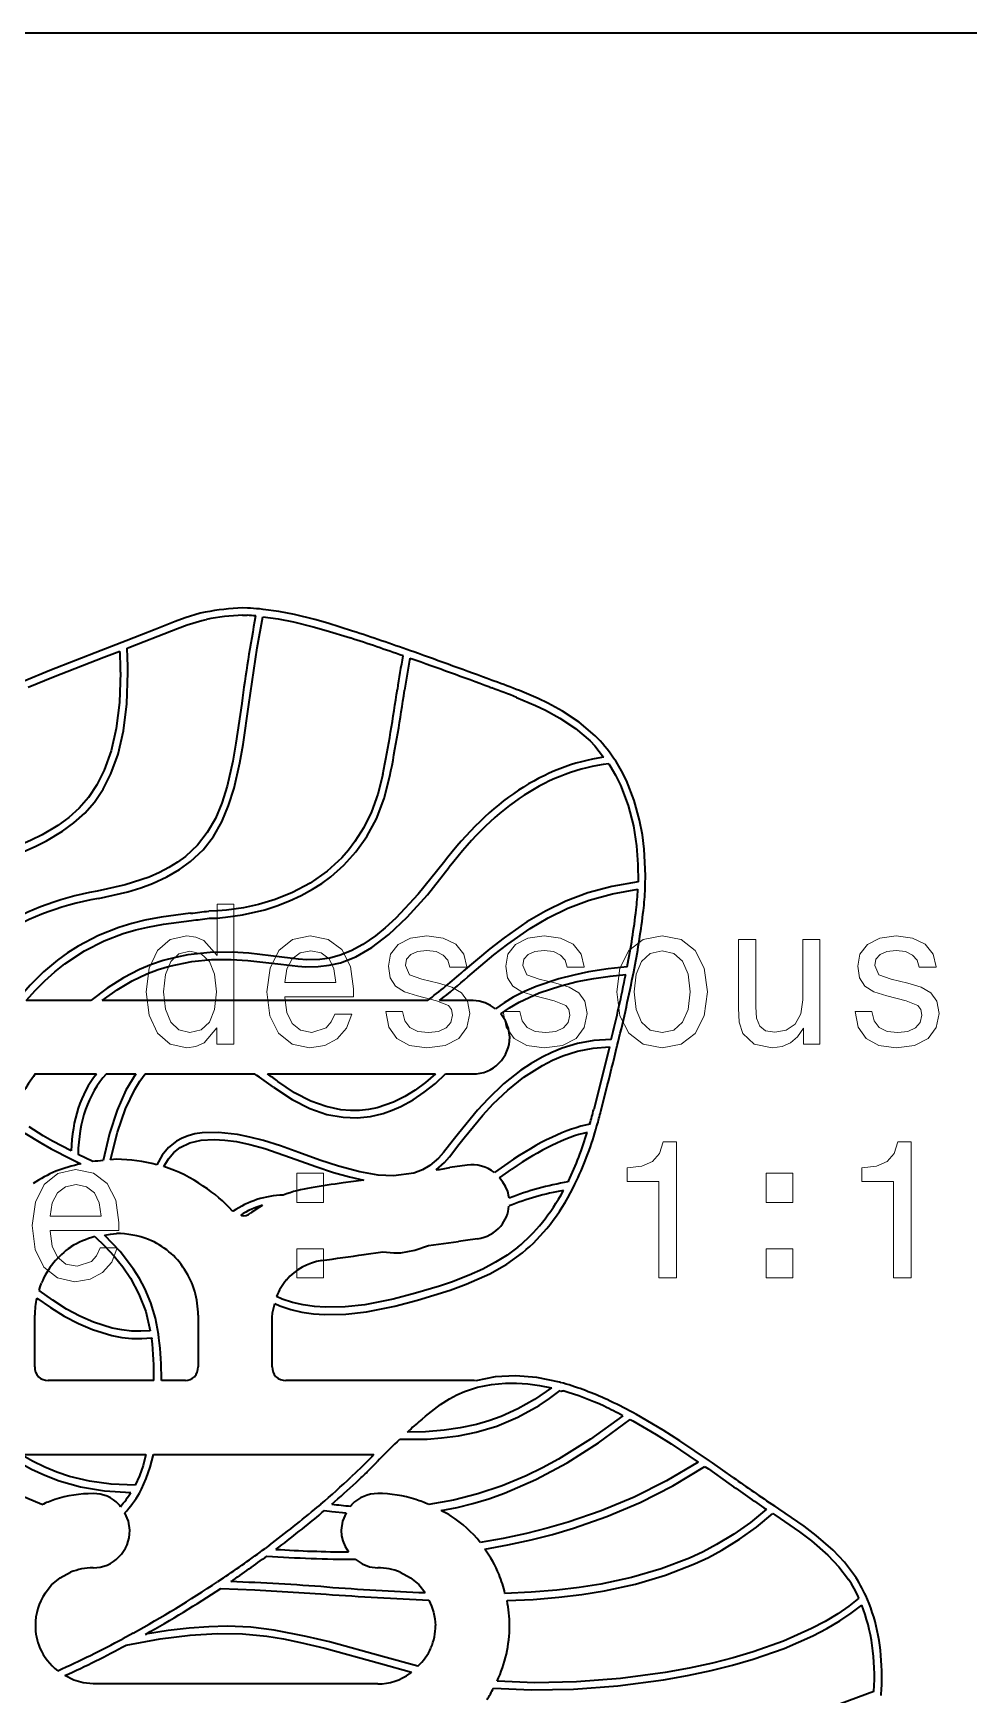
# Model space of a CAD drawing. Extents: x 342 to 941, y 168 to 756.
# Drawn here: x 588.14 to 612.34, y 412.53 to 455.5 of the extents above; entities that cross this region are included whole.
import ezdxf

# ---------------------------------------------------------------- set-up
doc = ezdxf.new("R2010")
doc.units = 0

msp = doc.modelspace()

# ---------------------------------------------------------------- linework, layer by layer
at = {"color": 7, "lineweight": 35}
msp.add_line((622.5, 455.5), (566.5, 455.5), dxfattribs=at)
at = {"color": 7, "lineweight": 35, "ltscale": 0.003326}
msp.add_line((592.583, 440.527), (592.453, 440.499), dxfattribs=at)
at = {"color": 7, "lineweight": 35, "ltscale": 0.003255}
msp.add_line((593.681, 440.636), (593.551, 440.638), dxfattribs=at)
at = {"color": 7, "lineweight": 35, "ltscale": 0.002981}
msp.add_line((593.553, 440.45), (593.672, 440.447), dxfattribs=at)
at = {"color": 7, "lineweight": 35, "ltscale": 0.002339}
msp.add_line((594.085, 440.601), (593.992, 440.611), dxfattribs=at)
at = {"color": 7, "lineweight": 35, "ltscale": 0.009515}
msp.add_line((591.289, 440.082), (590.936, 439.941), dxfattribs=at)
at = {"color": 7, "lineweight": 35, "ltscale": 0.003149}
msp.add_line((592.497, 440.317), (592.62, 440.342), dxfattribs=at)
at = {"color": 7, "lineweight": 35, "ltscale": 0.017185}
msp.add_line((590.539, 439.786), (589.897, 439.541), dxfattribs=at)
at = {"color": 7, "lineweight": 35, "ltscale": 0.010648}
msp.add_line((590.936, 439.941), (590.539, 439.786), dxfattribs=at)
at = {"color": 7, "lineweight": 35, "ltscale": 0.001056}
msp.add_line((590.567, 439.596), (590.606, 439.611), dxfattribs=at)
at = {"color": 7, "lineweight": 35, "ltscale": 0.010696}
msp.add_line((590.606, 439.611), (591.005, 439.766), dxfattribs=at)
at = {"color": 7, "lineweight": 35, "ltscale": 0.009553}
msp.add_line((591.005, 439.766), (591.359, 439.908), dxfattribs=at)
at = {"color": 7, "lineweight": 35, "ltscale": 0.011139}
msp.add_line((589.964, 439.365), (590.38, 439.524), dxfattribs=at)
at = {"color": 7, "lineweight": 35, "ltscale": 0.00090695}
msp.add_line((597.884, 439.335), (597.919, 439.323), dxfattribs=at)
at = {"color": 7, "lineweight": 35, "ltscale": 0.0023}
msp.add_line((597.981, 439.501), (597.894, 439.531), dxfattribs=at)
at = {"color": 7, "lineweight": 35, "ltscale": 0.001429}
msp.add_line((600.066, 438.746), (600.013, 438.766), dxfattribs=at)
at = {"color": 7, "lineweight": 35, "ltscale": 0.001412}
msp.add_line((599.948, 438.589), (600.001, 438.57), dxfattribs=at)
at = {"color": 7, "lineweight": 35, "ltscale": 0.001405}
msp.add_line((603.027, 436.609), (603.059, 436.563), dxfattribs=at)
at = {"color": 7, "lineweight": 35, "ltscale": 0.002727}
msp.add_line((603.216, 436.666), (603.154, 436.756), dxfattribs=at)
at = {"color": 7, "lineweight": 35, "ltscale": 0.006002}
msp.add_line((603.974, 433.48), (603.978, 433.72), dxfattribs=at)
at = {"color": 7, "lineweight": 35, "ltscale": 0.002317}
msp.add_line((603.971, 433.387), (603.974, 433.48), dxfattribs=at)
at = {"color": 7, "lineweight": 35, "ltscale": 0.000117918}
msp.add_line((603.507, 431.36), (603.506, 431.355), dxfattribs=at)
at = {"color": 7, "lineweight": 35, "ltscale": 0.002426}
msp.add_line((603.673, 431.229), (603.692, 431.324), dxfattribs=at)
at = {"color": 7, "lineweight": 35, "ltscale": 0.041702}
msp.add_line((589.624, 430.486), (587.956, 430.486), dxfattribs=at)
at = {"color": 7, "lineweight": 35, "ltscale": 0.210518}
msp.add_line((598.336, 430.486), (589.916, 430.486), dxfattribs=at)
at = {"color": 7, "lineweight": 35, "ltscale": 0.021587}
msp.add_line((599.516, 430.486), (598.652, 430.486), dxfattribs=at)
at = {"color": 7, "lineweight": 35, "ltscale": 0.0286}
msp.add_line((603.047, 429.287), (602.769, 428.177), dxfattribs=at)
at = {"color": 7, "lineweight": 35, "ltscale": 0.002365}
msp.add_line((603.249, 429.322), (603.272, 429.414), dxfattribs=at)
at = {"color": 7, "lineweight": 35, "ltscale": 0.039615}
msp.add_line((588.186, 428.586), (589.77, 428.586), dxfattribs=at)
at = {"color": 7, "lineweight": 35, "ltscale": 0.019205}
msp.add_line((590.023, 428.586), (590.791, 428.586), dxfattribs=at)
at = {"color": 7, "lineweight": 35, "ltscale": 0.070714}
msp.add_line((591.033, 428.586), (593.862, 428.586), dxfattribs=at)
at = {"color": 7, "lineweight": 35, "ltscale": 0.108583}
msp.add_line((594.197, 428.586), (598.541, 428.586), dxfattribs=at)
at = {"color": 7, "lineweight": 35, "ltscale": 0.017778}
msp.add_line((598.805, 428.586), (599.516, 428.586), dxfattribs=at)
at = {"color": 7, "lineweight": 35, "ltscale": 0.013115}
msp.add_line((602.769, 428.177), (602.641, 427.668), dxfattribs=at)
at = {"color": 7, "lineweight": 35, "ltscale": 0.013095}
msp.add_line((602.824, 427.623), (602.952, 428.131), dxfattribs=at)
at = {"color": 7, "lineweight": 35, "ltscale": 0.000376541}
msp.add_line((602.543, 427.302), (602.539, 427.287), dxfattribs=at)
at = {"color": 7, "lineweight": 35, "ltscale": 0.002519}
msp.add_line((602.696, 427.153), (602.724, 427.25), dxfattribs=at)
at = {"color": 7, "lineweight": 35, "ltscale": 0.005576}
msp.add_line((599.137, 427.05), (599.002, 426.872), dxfattribs=at)
at = {"color": 7, "lineweight": 35, "ltscale": 0.005516}
msp.add_line((599.153, 426.759), (599.286, 426.935), dxfattribs=at)
at = {"color": 7, "lineweight": 35, "ltscale": 0.006618}
msp.add_line((589.127, 426.38), (589.365, 426.264), dxfattribs=at)
at = {"color": 7, "lineweight": 35, "ltscale": 0.010586}
msp.add_line((589.676, 426.32), (589.296, 426.507), dxfattribs=at)
at = {"color": 7, "lineweight": 35, "ltscale": 0.003758}
msp.add_line((590.289, 426.38), (590.139, 426.365), dxfattribs=at)
at = {"color": 7, "lineweight": 35, "ltscale": 0.010497}
msp.add_line((600.413, 426.281), (600.069, 426.04), dxfattribs=at)
at = {"color": 7, "lineweight": 35, "ltscale": 0.013678}
msp.add_line((596.695, 425.844), (596.153, 425.769), dxfattribs=at)
at = {"color": 7, "lineweight": 35, "ltscale": 0.013248}
msp.add_line((597.986, 426.021), (597.461, 425.949), dxfattribs=at)
at = {"color": 7, "lineweight": 35, "ltscale": 0.011242}
msp.add_line((599.361, 426.225), (598.915, 426.167), dxfattribs=at)
at = {"color": 7, "lineweight": 35, "ltscale": 0.009837}
msp.add_line((600.197, 425.9), (600.519, 426.126), dxfattribs=at)
at = {"color": 7, "lineweight": 35, "ltscale": 0.000639416}
msp.add_line((601.985, 425.818), (601.974, 425.795), dxfattribs=at)
at = {"color": 7, "lineweight": 35, "ltscale": 0.00095175}
msp.add_line((600.452, 425.373), (600.446, 425.411), dxfattribs=at)
at = {"color": 7, "lineweight": 35, "ltscale": 0.00267}
msp.add_line((602.107, 425.639), (602.154, 425.735), dxfattribs=at)
at = {"color": 7, "lineweight": 35, "ltscale": 0.000424449}
msp.add_line((593.309, 425.035), (593.293, 425.042), dxfattribs=at)
at = {"color": 7, "lineweight": 35, "ltscale": 0.000611084}
msp.add_line((593.526, 424.926), (593.504, 424.937), dxfattribs=at)
at = {"color": 7, "lineweight": 35, "ltscale": 0.019493}
msp.add_line((598.366, 424.15), (599.138, 424.257), dxfattribs=at)
at = {"color": 7, "lineweight": 35, "ltscale": 0.012274}
msp.add_line((596.695, 423.918), (597.182, 423.986), dxfattribs=at)
at = {"color": 7, "lineweight": 35, "ltscale": 0.002328}
msp.add_line((597.182, 423.986), (597.274, 423.975), dxfattribs=at)
at = {"color": 7, "lineweight": 35, "ltscale": 0.004089}
msp.add_line((594.58, 422.764), (594.431, 422.834), dxfattribs=at)
at = {"color": 7, "lineweight": 35, "ltscale": 0.003546}
msp.add_line((594.385, 422.648), (594.513, 422.588), dxfattribs=at)
at = {"color": 7, "lineweight": 35, "ltscale": 0.033438}
msp.add_line((588.176, 421.01), (588.176, 422.348), dxfattribs=at)
at = {"color": 7, "lineweight": 35, "ltscale": 0.000483704}
msp.add_line((592.402, 422.348), (592.402, 422.329), dxfattribs=at)
at = {"color": 7, "lineweight": 35, "ltscale": 0.000484467}
for p, q in [((592.402, 422.329), (592.402, 422.309)), ((592.402, 422.309), (592.402, 422.29))]:
    msp.add_line(p, q, dxfattribs=at)
at = {"color": 7, "lineweight": 35, "ltscale": 0.031985}
for p, q in [((592.402, 422.29), (592.402, 421.01)), ((594.321, 421.01), (594.321, 422.29))]:
    msp.add_line(p, q, dxfattribs=at)
at = {"color": 7, "lineweight": 35, "ltscale": 0.000546589}
msp.add_line((591.201, 421.76), (591.203, 421.738), dxfattribs=at)
at = {"color": 7, "lineweight": 35, "ltscale": 0.002355}
msp.add_line((591.39, 421.762), (591.378, 421.856), dxfattribs=at)
at = {"color": 7, "lineweight": 35, "ltscale": 0.068346}
msp.add_line((591.259, 420.661), (588.525, 420.661), dxfattribs=at)
at = {"color": 7, "lineweight": 35, "ltscale": 0.000732119}
msp.add_line((591.452, 420.661), (591.453, 420.691), dxfattribs=at)
at = {"color": 7, "lineweight": 35, "ltscale": 0.015498}
msp.add_line((592.072, 420.661), (591.452, 420.661), dxfattribs=at)
at = {"color": 7, "lineweight": 35, "ltscale": 0.011946}
msp.add_line((595.147, 420.661), (594.67, 420.661), dxfattribs=at)
at = {"color": 7, "lineweight": 35, "ltscale": 0.107491}
msp.add_line((599.447, 420.661), (595.147, 420.661), dxfattribs=at)
at = {"color": 7, "lineweight": 35, "ltscale": 0.001241}
msp.add_line((599.497, 420.661), (599.447, 420.661), dxfattribs=at)
at = {"color": 7, "lineweight": 35, "ltscale": 0.000234985}
msp.add_line((599.506, 420.661), (599.497, 420.661), dxfattribs=at)
at = {"color": 7, "lineweight": 35, "ltscale": 0.000683171}
msp.add_line((601.776, 420.61), (601.75, 420.617), dxfattribs=at)
at = {"color": 7, "lineweight": 35, "ltscale": 0.000604602}
msp.add_line((601.793, 420.592), (601.776, 420.61), dxfattribs=at)
at = {"color": 7, "lineweight": 35, "ltscale": 0.000379341}
msp.add_line((601.803, 420.603), (601.793, 420.592), dxfattribs=at)
at = {"color": 7, "lineweight": 35, "ltscale": 0.00142}
msp.add_line((601.858, 420.588), (601.803, 420.603), dxfattribs=at)
at = {"color": 7, "lineweight": 35, "ltscale": 0.002629}
msp.add_line((603.742, 419.78), (603.65, 419.831), dxfattribs=at)
at = {"color": 7, "lineweight": 35, "ltscale": 0.001814}
msp.add_line((597.82, 419.328), (597.873, 419.378), dxfattribs=at)
at = {"color": 7, "lineweight": 35, "ltscale": 0.002839}
msp.add_line((598.199, 419.663), (598.286, 419.736), dxfattribs=at)
at = {"color": 7, "lineweight": 35, "ltscale": 0.002012}
msp.add_line((603.58, 419.654), (603.65, 419.615), dxfattribs=at)
at = {"color": 7, "lineweight": 35, "ltscale": 0.00242}
msp.add_line((597.549, 419.074), (597.619, 419.141), dxfattribs=at)
at = {"color": 7, "lineweight": 35, "ltscale": 0.080881}
msp.add_line((587.819, 418.743), (591.054, 418.743), dxfattribs=at)
at = {"color": 7, "lineweight": 35, "ltscale": 0.097542}
msp.add_line((591.246, 418.743), (595.147, 418.743), dxfattribs=at)
at = {"color": 7, "lineweight": 35, "ltscale": 0.045135}
msp.add_line((595.147, 418.743), (596.953, 418.743), dxfattribs=at)
at = {"color": 7, "lineweight": 35, "ltscale": 0.008949}
msp.add_line((596.897, 418.687), (596.646, 418.432), dxfattribs=at)
at = {"color": 7, "lineweight": 35, "ltscale": 0.009103}
msp.add_line((596.777, 418.296), (597.032, 418.556), dxfattribs=at)
at = {"color": 7, "lineweight": 35, "ltscale": 0.001963}
msp.add_line((596.953, 418.743), (596.897, 418.687), dxfattribs=at)
at = {"color": 7, "lineweight": 35, "ltscale": 0.002444}
msp.add_line((605.714, 418.527), (605.634, 418.582), dxfattribs=at)
at = {"color": 7, "lineweight": 35, "ltscale": 0.016272}
msp.add_line((606.247, 418.153), (605.714, 418.527), dxfattribs=at)
at = {"color": 7, "lineweight": 35, "ltscale": 0.008937}
msp.add_line((596.624, 418.41), (596.364, 418.165), dxfattribs=at)
at = {"color": 7, "lineweight": 35, "ltscale": 0.000781748}
msp.add_line((596.646, 418.432), (596.624, 418.41), dxfattribs=at)
at = {"color": 7, "lineweight": 35, "ltscale": 0.000746105}
msp.add_line((596.756, 418.275), (596.777, 418.296), dxfattribs=at)
at = {"color": 7, "lineweight": 35, "ltscale": 0.000355498}
msp.add_line((605.514, 418.436), (605.526, 418.428), dxfattribs=at)
at = {"color": 7, "lineweight": 35, "ltscale": 0.002455}
msp.add_line((605.526, 418.428), (605.607, 418.372), dxfattribs=at)
at = {"color": 7, "lineweight": 35, "ltscale": 0.016244}
msp.add_line((605.607, 418.372), (606.138, 417.999), dxfattribs=at)
at = {"color": 7, "lineweight": 35, "ltscale": 0.002921}
msp.add_line((590.884, 417.748), (590.94, 417.851), dxfattribs=at)
at = {"color": 7, "lineweight": 35, "ltscale": 0.003033}
msp.add_line((595.579, 417.465), (595.487, 417.386), dxfattribs=at)
at = {"color": 7, "lineweight": 35, "ltscale": 0.002092}
msp.add_line((595.608, 417.243), (595.672, 417.297), dxfattribs=at)
at = {"color": 7, "lineweight": 35, "ltscale": 0.001576}
msp.add_line((607.27, 417.221), (607.322, 417.186), dxfattribs=at)
at = {"color": 7, "lineweight": 35, "ltscale": 0.003291}
msp.add_line((607.426, 417.343), (607.316, 417.415), dxfattribs=at)
at = {"color": 7, "lineweight": 35, "ltscale": 0.003415}
msp.add_line((594.249, 416.401), (594.139, 416.319), dxfattribs=at)
at = {"color": 7, "lineweight": 35, "ltscale": 0.004403}
msp.add_line((593.052, 415.551), (592.906, 415.453), dxfattribs=at)
at = {"color": 7, "lineweight": 35, "ltscale": 0.002641}
msp.add_line((609.721, 414.999), (609.679, 415.096), dxfattribs=at)
at = {"color": 7, "lineweight": 35, "ltscale": 0.007519}
msp.add_line((590.719, 414.127), (590.455, 413.983), dxfattribs=at)
at = {"color": 7, "lineweight": 35, "ltscale": 0.020771}
msp.add_line((597.124, 413.343), (597.924, 413.12), dxfattribs=at)
at = {"color": 7, "lineweight": 35, "ltscale": 0.023727}
msp.add_line((598.089, 413.27), (597.175, 413.524), dxfattribs=at)
at = {"color": 7, "lineweight": 35, "ltscale": 0.001345}
msp.add_line((597.924, 413.12), (597.884, 413.083), dxfattribs=at)
at = {"color": 7, "lineweight": 35, "ltscale": 0.184151}
msp.add_line((597.051, 412.812), (589.685, 412.812), dxfattribs=at)
at = {"color": 7, "lineweight": 35}
for points in [[(592.453, 440.499), (592.064, 440.38), (591.808, 440.287), (591.289, 440.082)], [(593.717, 438.141), (593.935, 439.604), (594.08, 440.412)], [(594.08, 440.412), (594.478, 440.355), (594.871, 440.278), (595.384, 440.151), (595.714, 440.058), (596.342, 439.862)], [(596.4, 440.04), (595.76, 440.241), (595.422, 440.336), (594.898, 440.465), (594.494, 440.544), (594.085, 440.601)], [(591.359, 439.908), (591.87, 440.11), (592.121, 440.201), (592.497, 440.317)], [(589.897, 439.541), (588.564, 439.023), (587.899, 438.746)], [(588.006, 438.586), (588.658, 438.857), (589.964, 439.365)], [(590.395, 438.976), (590.366, 438.196), (590.284, 437.521), (590.152, 436.939), (589.976, 436.443), (589.785, 436.065), (589.566, 435.739), (589.321, 435.46), (589.055, 435.219), (588.77, 435.011), (588.367, 434.773), (588.086, 434.632), (587.507, 434.37)], [(587.583, 434.198), (588.184, 434.47), (588.476, 434.616), (588.895, 434.863), (589.191, 435.079), (589.468, 435.328), (589.722, 435.617), (589.95, 435.954), (590.148, 436.346), (590.331, 436.86), (590.468, 437.461), (590.554, 438.16), (590.583, 438.966)], [(600.645, 438.325), (601.137, 438.117), (601.388, 437.997), (601.764, 437.791), (602.167, 437.522), (602.543, 437.2)], [(602.674, 437.335), (602.266, 437.682), (601.83, 437.971), (601.454, 438.174), (601.204, 438.294), (600.715, 438.501)], [(593.531, 438.167), (593.382, 437.139), (593.301, 436.673), (593.156, 436.03), (593.019, 435.593), (592.85, 435.193), (592.641, 434.829), (592.385, 434.502), (592.074, 434.21), (591.873, 434.061), (591.649, 433.923), (591.404, 433.795), (591.135, 433.678), (590.519, 433.475), (589.792, 433.313)], [(589.825, 433.128), (590.584, 433.298), (590.919, 433.4), (591.226, 433.513), (591.595, 433.682), (591.921, 433.87), (592.207, 434.078), (592.532, 434.387), (592.8, 434.731), (593.017, 435.111), (593.193, 435.526), (593.335, 435.978), (593.484, 436.635), (593.567, 437.109), (593.717, 438.141)], [(602.543, 437.2), (602.665, 437.069), (602.894, 436.776)], [(603.059, 436.563), (603.206, 436.311), (603.333, 436.055), (603.532, 435.53), (603.666, 435.004), (603.745, 434.49), (603.782, 434.002), (603.786, 433.554)], [(603.978, 433.72), (603.945, 434.403), (603.899, 434.771), (603.828, 435.15), (603.688, 435.662), (603.486, 436.172), (603.36, 436.422), (603.216, 436.666)], [(597.182, 436.328), (597.056, 435.821), (596.891, 435.365), (596.692, 434.957), (596.462, 434.595), (596.295, 434.378), (596.119, 434.179), (595.742, 433.833), (595.299, 433.522), (594.845, 433.281), (594.396, 433.1), (593.968, 432.972), (593.575, 432.886), (593.135, 432.824), (592.911, 432.807), (592.678, 432.801)], [(592.69, 432.613), (592.889, 432.62), (593.108, 432.638), (593.553, 432.701), (594.128, 432.834), (594.443, 432.934), (594.77, 433.06), (595.068, 433.198), (595.366, 433.362), (595.605, 433.515), (595.839, 433.688), (596.175, 433.984), (596.487, 434.33), (596.77, 434.73), (597.016, 435.188), (597.217, 435.707), (597.367, 436.291)], [(598.753, 434.044), (598.1, 433.234), (597.516, 432.614), (597.246, 432.368), (596.99, 432.16), (596.669, 431.939), (596.366, 431.774), (596.081, 431.658), (595.81, 431.585), (595.55, 431.548), (595.218, 431.54), (595.001, 431.555), (594.573, 431.611)], [(594.546, 431.424), (594.981, 431.372), (595.193, 431.359), (595.507, 431.363), (595.795, 431.396), (596.086, 431.464), (596.482, 431.617), (596.897, 431.855), (597.338, 432.192), (597.815, 432.641), (598.334, 433.216), (598.903, 433.931)], [(603.786, 433.554), (603.108, 433.438), (602.487, 433.269), (601.917, 433.054), (601.394, 432.801), (600.911, 432.518), (600.319, 432.107), (599.951, 431.82), (599.263, 431.241)], [(599.386, 431.099), (600.058, 431.664), (600.417, 431.944), (600.994, 432.346), (601.464, 432.623), (601.972, 432.87), (602.524, 433.081), (603.125, 433.248), (603.78, 433.362)], [(592.208, 432.743), (591.445, 432.642), (591.022, 432.562), (590.691, 432.48), (590.351, 432.377), (589.827, 432.171), (589.295, 431.892), (589.027, 431.721), (588.76, 431.527), (588.406, 431.229), (588.057, 430.884), (587.714, 430.486)], [(587.956, 430.486), (588.194, 430.755), (588.435, 430.998), (588.694, 431.231), (588.955, 431.438), (589.464, 431.771), (589.97, 432.027), (590.467, 432.216), (590.79, 432.311), (591.103, 432.387), (591.504, 432.461), (592.229, 432.556)], [(594.573, 431.611), (593.716, 431.71), (593.283, 431.734), (592.713, 431.726), (592.138, 431.664), (591.818, 431.602), (591.496, 431.517), (591.193, 431.415), (590.889, 431.289), (590.469, 431.075), (590.047, 430.809), (589.624, 430.486)], [(589.916, 430.486), (590.305, 430.763), (590.693, 430.992), (591.08, 431.175), (591.37, 431.286), (591.659, 431.375), (592.237, 431.494), (592.75, 431.543), (593.262, 431.547), (593.69, 431.524), (594.546, 431.424)], [(603.506, 431.355), (603.015, 431.304), (602.503, 431.225), (602.121, 431.146), (601.739, 431.048), (601.151, 430.851), (600.846, 430.719), (600.553, 430.569), (600.318, 430.426), (600.097, 430.269)], [(600.235, 430.138), (600.464, 430.297), (600.708, 430.44), (601.23, 430.681), (601.786, 430.867), (602.213, 430.975), (602.64, 431.058), (603.061, 431.12), (603.468, 431.163)], [(600.097, 430.269), (599.968, 430.358), (599.827, 430.427), (599.677, 430.47), (599.516, 430.486)], [(600.466, 429.536), (600.437, 429.759), (600.356, 429.96), (600.235, 430.138)], [(603.094, 429.479), (602.645, 429.449), (602.22, 429.371), (601.819, 429.25), (601.555, 429.144), (601.302, 429.022), (601.019, 428.86), (600.75, 428.681), (600.307, 428.329), (599.904, 427.944), (599.63, 427.648), (599.137, 427.05)], [(599.286, 426.935), (599.771, 427.523), (600.04, 427.813), (600.417, 428.172), (600.829, 428.502), (601.314, 428.81), (601.573, 428.941), (601.843, 429.054), (602.223, 429.174), (602.623, 429.253), (603.047, 429.287)], [(590.791, 428.586), (590.536, 428.164), (590.31, 427.65), (590.112, 427.044), (589.943, 426.346)], [(590.139, 426.365), (590.318, 427.078), (590.526, 427.685), (590.764, 428.187), (590.895, 428.4), (591.033, 428.586)], [(594.355, 428.243), (594.834, 427.923), (595.294, 427.692), (595.736, 427.542), (596.159, 427.466), (596.518, 427.455), (596.862, 427.49), (597.19, 427.566), (597.425, 427.648), (597.651, 427.747), (597.963, 427.918), (598.254, 428.114), (598.541, 428.344), (598.805, 428.586)], [(598.541, 428.586), (598.29, 428.369), (598.02, 428.168), (597.748, 428), (597.461, 427.857), (597.037, 427.713), (596.813, 427.668), (596.581, 427.643), (596.344, 427.64), (596.099, 427.661), (595.716, 427.742), (595.317, 427.886), (594.901, 428.102), (594.469, 428.393)], [(589.116, 426.598), (588.639, 426.846), (588.393, 426.986), (588.027, 427.217)], [(587.921, 427.06), (588.33, 426.804), (588.604, 426.65), (589.127, 426.38)], [(591.842, 426.849), (591.638, 426.688), (591.471, 426.484), (591.338, 426.238)], [(591.519, 426.19), (591.634, 426.392), (591.774, 426.558), (591.942, 426.689)], [(595.012, 426.552), (594.535, 426.726), (594.092, 426.865), (593.744, 426.956), (593.418, 427.022), (592.934, 427.077), (592.511, 427.066), (592.322, 427.036), (592.148, 426.99), (591.987, 426.928), (591.842, 426.849)], [(591.942, 426.689), (592.189, 426.807), (592.482, 426.875), (592.822, 426.895), (593.095, 426.879), (593.394, 426.837), (593.745, 426.763), (594.126, 426.66), (594.943, 426.377)], [(599.002, 426.872), (598.753, 426.554), (598.621, 426.41), (598.4, 426.222), (598.208, 426.108), (597.986, 426.021)], [(598.564, 426.106), (598.779, 426.301), (598.908, 426.446), (599.153, 426.759)], [(594.943, 426.377), (595.451, 426.19), (595.909, 426.041), (596.322, 425.926), (596.695, 425.844)], [(597.461, 425.949), (597.062, 425.972), (596.589, 426.053), (596.031, 426.199), (595.551, 426.354), (595.012, 426.552)], [(600.446, 425.411), (600.413, 425.549), (600.358, 425.676), (600.285, 425.792), (600.197, 425.9)], [(589.732, 424.381), (589.992, 424.134), (590.234, 423.873), (590.453, 423.599), (590.649, 423.31), (590.872, 422.893), (591.046, 422.44), (591.164, 421.947)], [(589.98, 424.416), (590.133, 424.444), (590.289, 424.461)], [(591.378, 421.856), (591.297, 422.276), (591.178, 422.668), (591.024, 423.035), (590.888, 423.294), (590.735, 423.54), (590.383, 423.998), (589.98, 424.416)], [(597.274, 423.975), (597.463, 423.958), (597.648, 423.962), (598.008, 424.026), (598.366, 424.15)], [(600.675, 424.111), (600.396, 423.903), (600.101, 423.718), (599.766, 423.54), (599.419, 423.382), (598.96, 423.205), (598.65, 423.101), (598.027, 422.916)], [(598.078, 422.734), (598.924, 422.993), (599.343, 423.147), (599.952, 423.422), (600.387, 423.672), (600.794, 423.965)], [(588.287, 422.983), (588.316, 423.082), (588.35, 423.181)], [(591.164, 421.947), (590.922, 421.932), (590.682, 421.938), (590.428, 421.966), (590.176, 422.016), (589.692, 422.169), (589.344, 422.323), (589, 422.508), (588.641, 422.733), (588.287, 422.983)], [(598.027, 422.916), (597.448, 422.765), (596.717, 422.62), (596.208, 422.562), (595.703, 422.552), (595.41, 422.572), (595.121, 422.615), (594.848, 422.678), (594.58, 422.764)], [(588.227, 422.793), (588.582, 422.546), (588.941, 422.324), (589.304, 422.133), (589.671, 421.975), (590.172, 421.822), (590.429, 421.774), (590.69, 421.747), (590.944, 421.742), (591.201, 421.76)], [(594.321, 422.29), (594.331, 422.413), (594.385, 422.648)], [(594.513, 422.588), (594.799, 422.495), (595.089, 422.428), (595.385, 422.385), (595.683, 422.364), (596.221, 422.374), (596.761, 422.436), (597.496, 422.583), (598.078, 422.734)], [(601.75, 420.617), (601.168, 420.736), (600.616, 420.781), (600.091, 420.753), (599.589, 420.655)], [(597.619, 419.141), (598.326, 419.147), (598.702, 419.174), (599.142, 419.231), (599.594, 419.323), (600.131, 419.483), (600.677, 419.708), (601.224, 420.01), (601.498, 420.193), (601.77, 420.399)], [(601.543, 420.467), (601.111, 420.169), (600.678, 419.925), (600.246, 419.732), (599.924, 419.617), (599.605, 419.525), (599.183, 419.433), (598.771, 419.373), (598.283, 419.336), (597.82, 419.328)], [(598.286, 419.736), (598.678, 420.038), (598.909, 420.186), (599.096, 420.286), (599.294, 420.373)], [(599.294, 420.373), (599.636, 420.485), (599.99, 420.558), (600.357, 420.592), (600.641, 420.593), (600.933, 420.572), (601.234, 420.53), (601.543, 420.467)], [(601.77, 420.399), (601.779, 420.395), (601.791, 420.388), (601.797, 420.387)], [(603.393, 419.749), (602.559, 419.14), (601.727, 418.623), (601.311, 418.398), (600.895, 418.197), (600.269, 417.936), (599.641, 417.725), (599.009, 417.563), (598.372, 417.45)], [(598.69, 417.297), (599.102, 417.379), (599.512, 417.481), (599.923, 417.604), (600.332, 417.748), (601.145, 418.098), (601.956, 418.532), (602.767, 419.051), (603.58, 419.654)], [(603.65, 419.615), (604.259, 419.26), (604.645, 419.018), (605.345, 418.552)], [(605.634, 418.582), (604.868, 419.098), (604.434, 419.374), (603.742, 419.78)], [(588.359, 417.449), (587.804, 417.686), (587.319, 417.933), (586.74, 418.288), (586.369, 418.55), (585.581, 419.156)], [(587.468, 418.743), (587.766, 418.549), (588.088, 418.369), (588.434, 418.208), (588.809, 418.066), (589.362, 417.913), (589.979, 417.81), (590.666, 417.766)], [(590.778, 417.949), (590.154, 417.977), (589.589, 418.055), (589.078, 418.178), (588.744, 418.288), (588.433, 418.416), (588.114, 418.572), (587.819, 418.743)], [(591.054, 418.743), (590.977, 418.459), (590.886, 418.193), (590.778, 417.949)], [(590.94, 417.851), (591.061, 418.124), (591.162, 418.423), (591.246, 418.743)], [(605.345, 418.552), (604.52, 418.062), (603.682, 417.642), (602.832, 417.288), (601.977, 416.995), (601.437, 416.838), (600.896, 416.703), (600.298, 416.576), (599.703, 416.472)], [(599.822, 416.301), (600.42, 416.409), (601.021, 416.54), (601.569, 416.679), (602.117, 416.841), (602.98, 417.142), (603.837, 417.505), (604.683, 417.934), (605.514, 418.436)], [(590.393, 417.397), (590.374, 417.426), (590.353, 417.455)], [(590.635, 416.786), (590.598, 417.021), (590.505, 417.234)], [(595.672, 417.297), (595.859, 417.272), (596.231, 417.234)], [(596.231, 417.234), (596.137, 417.021), (596.101, 416.786)], [(596.382, 417.455), (596.366, 417.432), (596.351, 417.41)], [(607.107, 417.33), (606.696, 416.99), (606.267, 416.686), (605.819, 416.415), (605.473, 416.233), (605.117, 416.068), (604.381, 415.786), (603.615, 415.563), (602.825, 415.395), (602.259, 415.306), (601.684, 415.239), (601.017, 415.186), (600.343, 415.156)], [(600.397, 414.968), (601.071, 415), (601.738, 415.054), (602.331, 415.124), (602.915, 415.218), (603.718, 415.393), (604.495, 415.623), (605.244, 415.915), (605.606, 416.086), (605.958, 416.275), (606.414, 416.555), (606.851, 416.87), (607.27, 417.221)], [(609.39, 415.617), (609.13, 415.959), (608.836, 416.272), (608.399, 416.654), (608.086, 416.891), (607.426, 417.343)], [(596.101, 416.786), (596.112, 416.644), (596.145, 416.512), (596.208, 416.365), (596.294, 416.227)], [(607.322, 417.186), (607.968, 416.744), (608.273, 416.513), (608.698, 416.143), (608.983, 415.841), (609.234, 415.512)], [(596.467, 416.039), (596.645, 415.92), (596.838, 415.844), (597.051, 415.817)], [(588.444, 415.157), (588.612, 415.373), (588.832, 415.554), (589.103, 415.7)], [(597.632, 415.7), (597.896, 415.558), (598.111, 415.382), (598.277, 415.174)], [(592.987, 415.282), (593.868, 415.247), (595.717, 415.133)], [(598.376, 414.982), (598.445, 414.828), (598.497, 414.668), (598.531, 414.5), (598.543, 414.324)], [(600.045, 412.702), (601.028, 412.659), (602.113, 412.678), (603.265, 412.764), (604.447, 412.919), (605.068, 413.029), (605.682, 413.159), (606.228, 413.296), (606.762, 413.45), (607.567, 413.73), (608.313, 414.056), (608.671, 414.243), (609.008, 414.443), (609.302, 414.643), (609.573, 414.853)], [(609.499, 415.034), (609.238, 414.825), (608.953, 414.628), (608.626, 414.429), (608.278, 414.243), (607.55, 413.919), (606.763, 413.64), (606.244, 413.487), (605.71, 413.352), (605.105, 413.22), (604.492, 413.109), (603.328, 412.953), (602.191, 412.865), (601.117, 412.843), (600.141, 412.881)], [(597.175, 413.524), (595.8, 413.899), (595.201, 414.044), (594.368, 414.205), (593.765, 414.277), (593.154, 414.304), (592.677, 414.294), (592.172, 414.257), (591.631, 414.191), (591.042, 414.096)], [(590.537, 413.814), (591.418, 413.976), (592.195, 414.077), (592.896, 414.12), (593.549, 414.109), (594.185, 414.046), (594.613, 413.977), (595.054, 413.887), (595.678, 413.737), (597.124, 413.343)], [(589.685, 412.812), (589.432, 412.838), (589.189, 412.913), (588.956, 413.03)], [(609.89, 412.617), (608.56, 412.127), (607.326, 411.748), (606.184, 411.469), (605.129, 411.28), (604.212, 411.175), (603.364, 411.13), (602.58, 411.136), (601.913, 411.18), (601.294, 411.253), (600.537, 411.383), (600.073, 411.483), (599.232, 411.693)]]:
    msp.add_lwpolyline(points, dxfattribs=at)
at = {"color": 7, "lineweight": 13}
for points in [[(592.887, 429.776), (592.887, 429.357), (593.331, 429.357), (593.331, 432.979), (592.892, 432.979), (592.892, 431.652), (592.554, 432.035), (592.347, 432.126), (592.11, 432.162), (591.681, 432.061), (591.349, 431.778), (591.132, 431.324), (591.056, 430.714), (591.132, 430.104), (591.349, 429.645), (591.681, 429.357), (592.11, 429.262), (592.347, 429.297), (592.559, 429.388)], [(594.647, 430.583), (596.422, 430.583), (596.427, 430.79), (596.346, 431.37), (596.124, 431.803), (595.771, 432.066), (595.302, 432.162), (594.844, 432.061), (594.49, 431.778), (594.263, 431.319), (594.183, 430.714), (594.258, 430.094), (594.485, 429.64), (594.833, 429.357), (595.287, 429.262), (595.681, 429.327), (596.003, 429.499), (596.24, 429.771), (596.377, 430.134), (595.938, 430.134), (595.847, 429.932), (595.716, 429.781), (595.343, 429.66), (595.055, 429.716), (594.838, 429.892), (594.697, 430.18), (594.647, 430.568)], [(598.621, 430.936), (598.192, 431.037), (597.874, 431.153), (597.769, 431.39), (597.799, 431.556), (597.905, 431.677), (598.076, 431.753), (598.323, 431.783), (598.56, 431.753), (598.747, 431.662), (598.868, 431.526), (598.918, 431.345), (599.352, 431.345), (599.352, 431.355), (599.276, 431.682), (599.07, 431.94), (598.747, 432.101), (598.323, 432.162), (597.895, 432.101), (597.582, 431.935), (597.385, 431.687), (597.325, 431.375), (597.37, 431.072), (597.511, 430.86), (597.743, 430.709), (598.081, 430.603), (598.575, 430.482), (598.878, 430.356), (598.959, 430.255), (598.989, 430.104), (598.944, 429.917), (598.823, 429.776), (598.626, 429.685), (598.364, 429.655), (598.086, 429.685), (597.885, 429.791), (597.748, 429.963), (597.693, 430.2), (597.264, 430.2), (597.335, 429.796), (597.542, 429.504), (597.869, 429.327), (598.323, 429.262), (598.797, 429.327), (599.145, 429.504), (599.357, 429.786), (599.433, 430.154), (599.377, 430.472), (599.221, 430.689), (598.964, 430.83)], [(601.657, 430.936), (601.228, 431.037), (600.91, 431.153), (600.805, 431.39), (600.835, 431.556), (600.941, 431.677), (601.112, 431.753), (601.359, 431.783), (601.596, 431.753), (601.783, 431.662), (601.904, 431.526), (601.954, 431.345), (602.388, 431.345), (602.388, 431.355), (602.312, 431.682), (602.106, 431.94), (601.783, 432.101), (601.359, 432.162), (600.931, 432.101), (600.618, 431.935), (600.421, 431.687), (600.361, 431.375), (600.406, 431.072), (600.547, 430.86), (600.779, 430.709), (601.117, 430.603), (601.612, 430.482), (601.914, 430.356), (601.995, 430.255), (602.025, 430.104), (601.98, 429.917), (601.859, 429.776), (601.662, 429.685), (601.4, 429.655), (601.122, 429.685), (600.921, 429.791), (600.784, 429.963), (600.729, 430.2), (600.3, 430.2), (600.371, 429.796), (600.578, 429.504), (600.905, 429.327), (601.359, 429.262), (601.833, 429.327), (602.181, 429.504), (602.393, 429.786), (602.469, 430.154), (602.413, 430.472), (602.257, 430.689), (602, 430.83)], [(603.235, 430.709), (603.316, 430.094), (603.548, 429.64), (603.916, 429.357), (604.41, 429.262), (604.9, 429.357), (605.268, 429.635), (605.5, 430.089), (605.586, 430.709), (605.5, 431.324), (605.268, 431.783), (604.9, 432.061), (604.41, 432.162), (603.916, 432.061), (603.548, 431.778), (603.316, 431.324)], [(608.49, 432.066), (608.047, 432.066), (608.047, 430.502), (607.996, 430.139), (607.85, 429.877), (607.623, 429.716), (607.325, 429.665), (607.088, 429.705), (606.937, 429.827), (606.851, 430.033), (606.831, 430.326), (606.831, 432.066), (606.387, 432.066), (606.387, 430.285), (606.403, 429.927), (606.498, 429.63), (606.791, 429.357), (607.26, 429.262), (607.512, 429.297), (607.729, 429.388), (607.916, 429.544), (608.067, 429.771), (608.067, 429.357), (608.49, 429.357)], [(610.765, 430.936), (610.336, 431.037), (610.019, 431.153), (609.913, 431.39), (609.943, 431.556), (610.049, 431.677), (610.22, 431.753), (610.467, 431.783), (610.704, 431.753), (610.891, 431.662), (611.012, 431.526), (611.062, 431.345), (611.496, 431.345), (611.496, 431.355), (611.421, 431.682), (611.214, 431.94), (610.891, 432.101), (610.467, 432.162), (610.039, 432.101), (609.726, 431.935), (609.529, 431.687), (609.469, 431.375), (609.514, 431.072), (609.655, 430.86), (609.887, 430.709), (610.225, 430.603), (610.72, 430.482), (611.022, 430.356), (611.103, 430.255), (611.133, 430.104), (611.088, 429.917), (610.967, 429.776), (610.77, 429.685), (610.508, 429.655), (610.23, 429.685), (610.029, 429.791), (609.892, 429.963), (609.837, 430.2), (609.408, 430.2), (609.479, 429.796), (609.686, 429.504), (610.013, 429.327), (610.467, 429.262), (610.941, 429.327), (611.289, 429.504), (611.501, 429.786), (611.577, 430.154), (611.521, 430.472), (611.365, 430.689), (611.108, 430.83)], [(592.186, 431.763), (592.478, 431.693), (592.7, 431.496), (592.831, 431.168), (592.882, 430.714), (592.831, 430.255), (592.7, 429.927), (592.478, 429.726), (592.186, 429.66), (591.908, 429.726), (591.697, 429.927), (591.555, 430.26), (591.51, 430.714), (591.555, 431.163), (591.697, 431.491), (591.908, 431.693)], [(594.647, 430.956), (594.702, 431.304), (594.838, 431.561), (595.045, 431.718), (595.318, 431.773), (595.585, 431.718), (595.792, 431.561), (595.918, 431.304), (595.963, 430.956)], [(603.689, 430.714), (603.735, 431.168), (603.876, 431.496), (604.103, 431.698), (604.41, 431.768), (604.713, 431.698), (604.94, 431.501), (605.081, 431.168), (605.132, 430.714), (605.081, 430.255), (604.94, 429.922), (604.713, 429.721), (604.41, 429.655), (604.103, 429.721), (603.876, 429.922), (603.735, 430.255)], [(604.32, 423.311), (604.779, 423.311), (604.779, 426.836), (604.436, 426.836), (604.345, 426.528), (604.163, 426.321), (603.886, 426.2), (603.503, 426.16), (603.503, 425.802), (604.32, 425.802)], [(610.392, 423.311), (610.851, 423.311), (610.851, 426.836), (610.508, 426.836), (610.417, 426.528), (610.235, 426.321), (609.958, 426.2), (609.575, 426.16), (609.575, 425.802), (610.392, 425.802)], [(588.575, 424.536), (590.35, 424.536), (590.355, 424.743), (590.274, 425.323), (590.052, 425.757), (589.699, 426.019), (589.23, 426.115), (588.771, 426.014), (588.418, 425.731), (588.191, 425.272), (588.111, 424.667), (588.186, 424.047), (588.413, 423.593), (588.761, 423.311), (589.215, 423.215), (589.609, 423.28), (589.931, 423.452), (590.168, 423.724), (590.305, 424.087), (589.866, 424.087), (589.775, 423.886), (589.644, 423.734), (589.271, 423.613), (588.983, 423.669), (588.766, 423.845), (588.625, 424.133), (588.575, 424.521)], [(594.954, 425.267), (595.65, 425.267), (595.65, 426.019), (594.954, 426.019)], [(607.099, 425.267), (607.794, 425.267), (607.794, 426.019), (607.099, 426.019)], [(588.575, 424.909), (588.63, 425.257), (588.766, 425.515), (588.973, 425.671), (589.245, 425.726), (589.513, 425.671), (589.72, 425.515), (589.846, 425.257), (589.891, 424.909)], [(594.954, 423.311), (595.65, 423.311), (595.65, 424.062), (594.954, 424.062)], [(607.099, 423.311), (607.794, 423.311), (607.794, 424.062), (607.099, 424.062)]]:
    msp.add_lwpolyline(points, close=True, dxfattribs=at)
at = {"color": 7, "lineweight": 35}
for centre, radius, start, end in [((593.827, 433.93), 6.714, 92.3544, 100.6712), ((593.808, 434.105), 6.35, 92.2982, 100.7828), ((634.21, 432.873), 41.021, 169.3829, 172.5846), ((593.343, 434.685), 5.772, 84.5387, 86.7262), ((593.34, 434.358), 6.287, 84.0517, 86.8967), ((577.653, 382.653), 60.372, 70.41058, 71.90888), ((576.638, 438.905), 13.946, 0.2519, 2.838), ((577.119, 381.232), 61.701, 70.51077, 71.84778), ((576.808, 438.886), 13.587, 0.3794, 2.6934), ((611.691, 436.603), 14.264, 168.7009, 172.2111), ((612.088, 436.525), 14.48, 168.808, 172.1279), ((536.194, 265.73), 184.241, 69.75517, 70.42624), ((529.434, 247.037), 204.307, 69.7905, 70.39641), ((591.83, 415.923), 24.263, 68.5187, 70.157), ((552.455, 445.07), 45.574, 348.9403, 351.757), ((552.853, 445.008), 45.359, 348.9201, 351.7611), ((590.91, 413.585), 26.587, 68.5211, 70.0062), ((600.061, 434.681), 3.724, 33.8548, 45.4419), ((596.028, 433.712), 7.76, 353.5086, 357.4176), ((596.072, 433.723), 7.906, 353.3864, 357.5633), ((591.088, 443.801), 11.115, 275.7861, 278.2254), ((583.465, 435.268), 20.419, 348.9668, 353.1567), ((583.666, 435.236), 20.404, 348.9473, 353.1785), ((591.187, 442.897), 10.393, 275.7561, 278.3158), ((589.081, 442.76), 15.373, 307.0187, 311.4758), ((585.653, 446.772), 20.838, 308.595, 311.2241), ((564.141, 439.008), 40.102, 346.2539, 348.7184), ((565.517, 438.72), 38.885, 346.1546, 348.8938), ((599.516, 429.536), 0.95, 269.9968, 0.0168), ((436.839, 470.224), 171.364, 345.78047, 346.19117), ((600.319, 420.132), 14.788, 145.1315, 149.796), ((589.663, 422.012), 7.801, 53.023, 57.4377), ((589.949, 422.295), 7.591, 53.4539, 55.9694), ((591.87, 430.372), 11.105, 343.95, 345.9077), ((590.33, 430.78), 12.887, 344.0996, 345.8174), ((594.211, 429.577), 8.824, 334.1847, 344.0515), ((594.269, 429.517), 8.558, 334.3823, 343.4286), ((590.3, 421.949), 4.414, 102.232, 110.9957), ((590.149, 422.764), 3.588, 93.3049, 97.5842), ((590.277, 422.358), 4.022, 74.709, 89.8263), ((599.506, 425.333), 0.903, 51.4799, 99.2311), ((590.324, 422.395), 4.01, 113.5962, 123.0667), ((590.374, 422.621), 3.749, 54.7513, 72.2111), ((596.526, 438.911), 12.966, 279.0429, 280.6161), ((590.577, 422.596), 3.656, 41.9984, 57.5682), ((594.662, 423.05), 2.403, 91.3877, 124.293), ((595.786, 422.442), 3.234, 98.1335, 111.4412), ((601.32, 389.152), 36.98, 98.0317, 99.3229), ((603.166, 418.347), 7.347, 100.2732, 111.7147), ((603.167, 418.534), 7.358, 99.3298, 111.6534), ((594.672, 423.116), 2.163, 106.1063, 122.6837), ((593.58, 425.21), 0.289, 259.3412, 308.3605), ((595.897, 422.107), 3.585, 120.5932, 126.625), ((599.529, 425.247), 0.921, 319.9161, 355.3067), ((599.503, 425.277), 0.96, 277.7454, 319.5786), ((590.297, 422.369), 2.11, 124.3429, 157.3483), ((590.327, 422.129), 2.329, 104.8007, 121.6148), ((590.264, 422.026), 2.435, 69.3758, 89.4223), ((590.403, 422.499), 1.944, 31.9999, 68.29), ((602.618, 400.951), 23.564, 97.2808, 98.4936), ((579.423, 541.809), 119.15, 277.80317, 278.33507), ((590.319, 422.378), 2.082, 359.1625, 33.6052), ((595.848, 422.267), 1.526, 139.4413, 158.1897), ((590.227, 422.336), 2.052, 167.129, 179.6799), ((582.621, 420.767), 8.638, 359.2996, 6.4579), ((582.657, 420.712), 8.796, 359.8604, 6.8554), ((588.516, 420.995), 0.34, 177.3864, 224.2097), ((588.51, 421.002), 0.34, 225.8387, 272.528), ((592.077, 420.978), 0.317, 269.2282, 316.1108), ((592.062, 420.994), 0.339, 315.7864, 2.6942), ((594.661, 420.995), 0.34, 177.3936, 224.2151), ((594.655, 421.002), 0.34, 225.8225, 272.522), ((599.487, 419.904), 0.758, 82.3047, 88.5736), ((601.795, 420.54), 0.153, 270.8725, 289.2136), ((599.702, 413.136), 7.569, 64.9593, 73.5486), ((599.646, 412.987), 7.916, 65.0637, 73.776), ((598.442, 410.541), 10.454, 61.7317, 64.721), ((597.945, 409.343), 11.938, 61.4563, 65.0328), ((611.136, 404.58), 19.871, 130.6205, 131.87), ((614.186, 401.987), 23.849, 134.2335, 135.9935), ((579.176, 436.639), 25.233, 310.5456, 312.9331), ((585.851, 429.596), 15.719, 312.6042, 313.9248), ((628.867, 449.725), 38.838, 234.3797, 236.2958), ((589.684, 414.511), 3.224, 89.9845, 107.8409), ((589.694, 416.824), 0.912, 43.7423, 90.5817), ((588.403, 419.152), 2.653, 318.5864, 328.5193), ((588.461, 419.146), 2.798, 316.8998, 330.0167), ((579.497, 436.478), 25.086, 310.7185, 312.6476), ((597.042, 416.823), 0.913, 89.4354, 136.2369), ((597.052, 414.512), 3.224, 72.1587, 90.0157), ((631.758, 454.002), 44.188, 234.5645, 236.0903), ((589.914, 414.002), 3.78, 108.8045, 114.2862), ((577.812, 438.325), 27.401, 306.8602, 310.1695), ((578.21, 437.886), 26.997, 306.8866, 310.1243), ((597.181, 427.116), 9.741, 262.217, 265.1158), ((596.824, 414.015), 3.768, 65.7508, 71.1835), ((597.154, 414.17), 3.484, 58.9555, 63.84), ((589.7, 416.765), 0.934, 314.3871, 1.2557), ((597.159, 414.421), 3.268, 38.8863, 56.7668), ((589.695, 416.728), 0.911, 269.3741, 316.2773), ((576.432, 440.216), 29.742, 303.973, 306.5373), ((575.447, 441.621), 31.644, 304.2337, 306.3058), ((596.442, 447.399), 31.36, 265.8697, 270.0469), ((596.445, 447.125), 30.898, 266.2324, 269.7214), ((597.127, 414.357), 3.323, 22.7528, 35.8048), ((589.696, 414.26), 1.557, 90.4298, 112.3888), ((597.039, 414.26), 1.558, 67.6263, 89.5789), ((597.108, 414.418), 3.317, 12.8479, 21.6574), ((606.398, 413.626), 3.407, 24.4275, 33.6346), ((606.371, 413.602), 3.63, 24.3093, 33.7164), ((589.632, 414.345), 1.439, 145.627, 180.8235), ((576.032, 440.794), 30.444, 298.8443, 303.6582), ((575.787, 441.311), 31.199, 299.2711, 303.4559), ((590.205, 339.654), 75.867, 85.8238, 87.70052), ((601.691, 496.39), 81.476, 265.79484, 267.66785), ((601.89, 499.552), 84.456, 265.81686, 267.54775), ((597.159, 414.313), 3.304, 0.1953, 11.4414), ((589.572, 414.294), 1.38, 178.7285, 203.5623), ((597.162, 414.294), 1.38, 336.4492, 1.2705), ((597.054, 414.328), 3.408, 334.8896, 359.9383), ((578.994, 435.135), 24.057, 293.9821, 298.4504), ((578.519, 436.072), 25.296, 294.3673, 298.365), ((589.672, 414.347), 1.493, 203.9136, 232.9493), ((597.074, 414.357), 1.487, 313.0132, 335.5504), ((597.046, 414.237), 1.425, 270.201, 306.01), ((603.181, 413.016), 6.914, 355.8488, 359.9778), ((596.708, 414.337), 3.715, 328.6694, 333.9071)]:
    msp.add_arc(centre, radius, start, end, dxfattribs=at)
for centre, major_axis, ratio, start_param, end_param in [((615.701, 376.862), (13.178, -59.847), 0.289284, 3.120358, 3.384005), ((614.841, 377.258), (12.209, -59.286), 0.284746, 3.118396, 3.386551), ((645.967, 376.248), (59.709, -55.285), 0.248112, 2.956942, 3.216125), ((644.921, 378.365), (58.573, -52.995), 0.246809, 2.953553, 3.221154), ((617.925, 405.836), (28.124, -22.789), 0.274805, 3.146628, 3.344734), ((619.069, 406.051), (29.162, -22.394), 0.268225, 3.123105, 3.336487), ((592.422, 407.37), (-11.341, -19.773), 0.242595, 3.348016, 3.606036), ((591.956, 405.905), (-11.817, -21.057), 0.235098, 3.352871, 3.583724), ((594.713, 438.505), (4.884, -14.987), 0.451594, 0.170781, 0.402045), ((594.131, 437.336), (5.689, -13.951), 0.499418, 0.149586, 0.40569), ((973.775, -123.697), (378.806, -547.209), 0.046313, 3.120127, 3.153737), ((606.425, 411.624), (-1.692, -4.757), 0.638335, 1.999015, 2.517381), ((594.221, 404.209), (14.99, 11.661), 0.447768, 5.947996, 6.165252)]:
    msp.add_ellipse(centre, major_axis=major_axis, ratio=ratio, start_param=start_param, end_param=end_param, dxfattribs=at)

doc.saveas('drawing.dxf')
